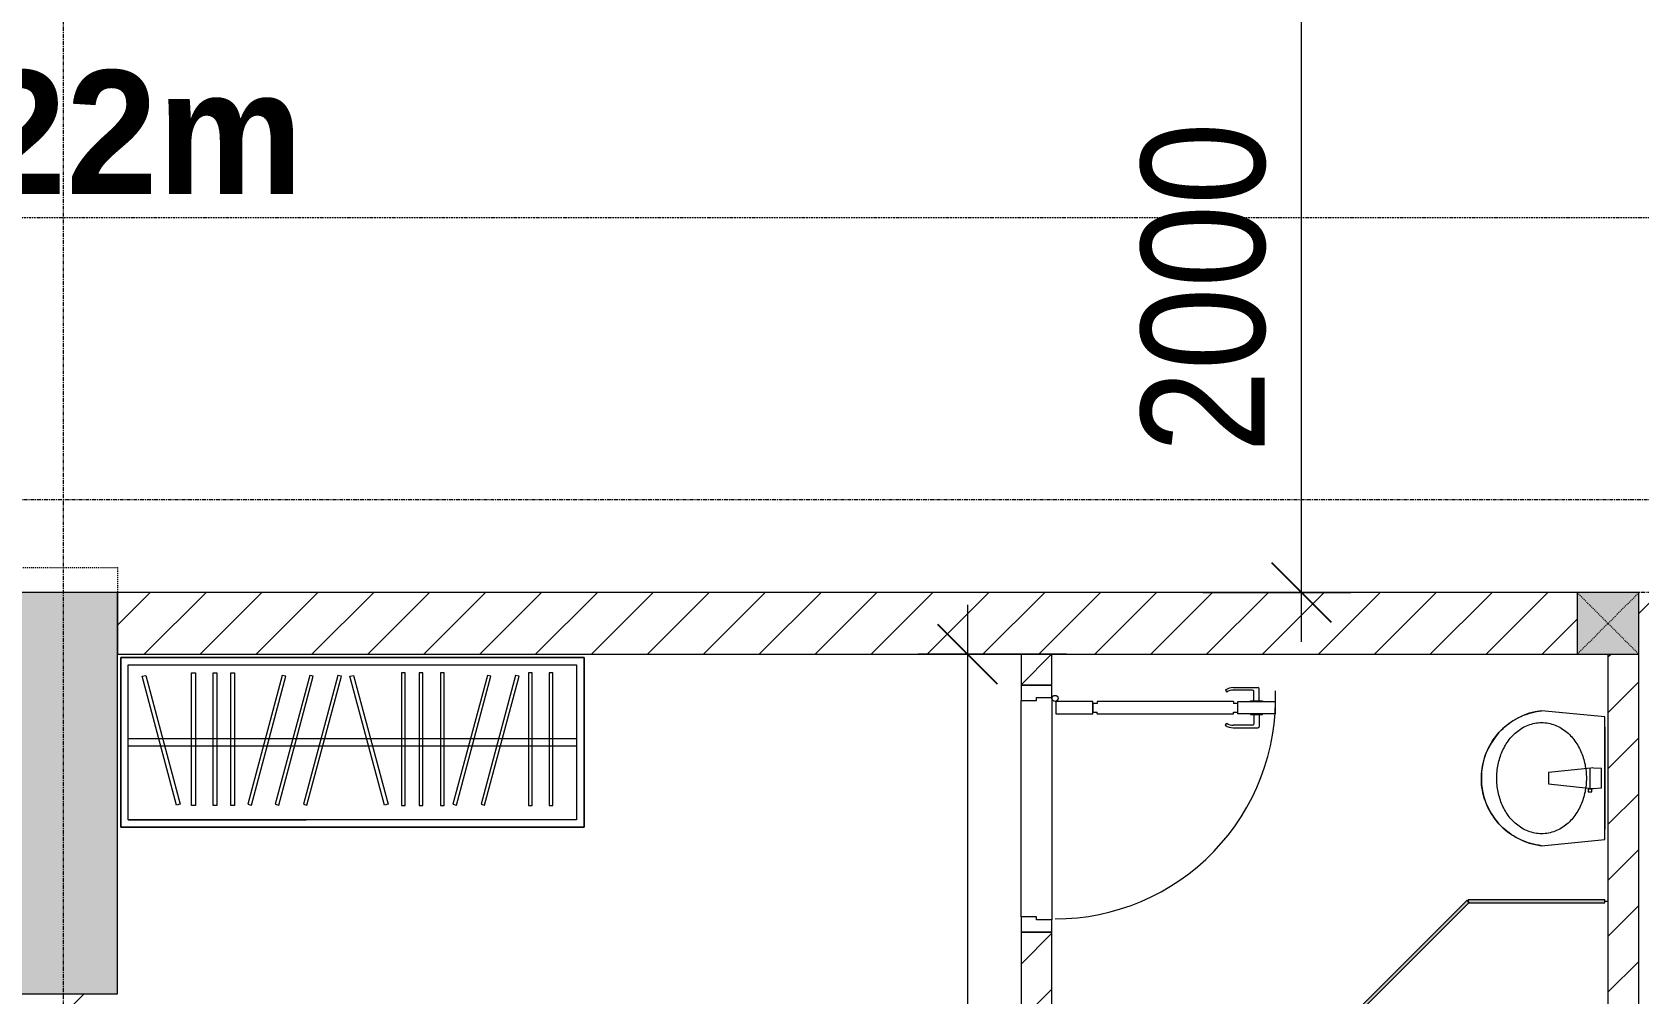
# Model space of a CAD drawing. Header units: millimetres. Extents: x 1591 to 240306, y -15958 to 82755.
# Drawn here: x 71852 to 77054, y 32237 to 35352 of the extents above; entities that cross this region are included whole.
import ezdxf

# ---------------------------------------------------------------- set-up
doc = ezdxf.new("R2010")
doc.units = ezdxf.units.MM
for name, pattern in [('Dash', [6, 3, -3]), ('Dash 1_8_', [6.35, 3.175, -3.175]), ('Dash Dot 3_16_', [7.9375, 4.7625, -1.5875, 0, -1.5875]), ('Grid Line', [22.225, 12.7, -3.175, 3.175, -3.175])]:
    doc.linetypes.add(name, pattern=pattern)
for name, color, linetype, lineweight in [('0-1', 7, 'Continuous', 5), ('A-ANNO-DIMS', 211, 'Continuous', 9), ('A-ANNO-DIMS-160', 211, 'Continuous', 9), ('A-AREA', 32, 'Dash 1_8_', 9), ('A-DETL-GENF-1', 9, 'Continuous', 9), ('A-DOOR-1', 254, 'Continuous', 9), ('A-DOOR-2', 9, 'Continuous', 9), ('A-FLOR-2', 9, 'Continuous', 9), ('A-GLAZ-CURT', 52, 'Continuous', 9), ('A-GLAZ-CURT-1', 254, 'Continuous', 9), ('A-GLAZ-CURT-2', 9, 'Continuous', 9), ('A-WALL-1', 253, 'Continuous', 18), ('A-WALL-2', 9, 'Continuous', 9), ('A-WALL-3', 113, 'Continuous', 18), ('A-WALL-PATT-1', 10, 'Continuous', 9), ('A-WALL-PATT-2', 111, 'Continuous', 9), ('G-ANNO-SYMB-1', 111, 'Dash Dot 3_16_', 18), ('G-ANNO-TEXT-2', 142, 'Continuous', 9), ('I-FURN-1', 254, 'Continuous', 9), ('P-SANR-FIXT-1', 254, 'Continuous', 9), ('S-COLS', 52, 'Continuous', 9), ('S-COLS-1', 52, 'Continuous', 5), ('S-COLS-2', 7, 'Continuous', 18), ('S-COLS-5', 52, 'Continuous', 18), ('S-COLS-HDLN', 52, 'Dash', 9), ('S-GRID-1', 1, 'Grid Line', 9)]:
    doc.layers.add(name, color=color, linetype=linetype, lineweight=lineweight)
doc.styles.add('Arial_7', font='arial_0.ttf', dxfattribs={"width": 0.95, "height": 400})
doc.styles.add('UTM Avo', font='UTM Avo.ttf', dxfattribs={"width": 0.9, "height": 400})
doc.dimstyles.new('1_Dim_chi_tiet_2_5', dxfattribs={"dimscale": 304.8, "dimtxt": 399.720379, "dimasz": 0.629921, "dimexe": 0.524934, "dimexo": 0.0625, "dimgap": 0.052493, "dimtad": 1, "dimdec": 0, "dimrnd": 5, "dimzin": 0, "dimdsep": 46, "dimtxsty": 'UTM Avo', "dimblk1": 'OBLIQUE', "dimblk2": 'OBLIQUE', "dimsah": 1, "dimcen": 0.09, "dimdle": 0.524934, "dimazin": 0, "dimtfac": 1, "dimtdec": 4, "dimtix": 1, "dimtmove": 0, "dimatfit": 3, "dimfxl": 1.049869, "dimfxlon": 1, "dimtvp": 1, "dimtolj": 1, "dimtzin": 0, "dimarcsym": 2})
doc.dimstyles.new('1_Dim_chi_tiet_2_5_1', dxfattribs={"dimscale": 304.8, "dimtxt": 399.720379, "dimasz": 0.629921, "dimexe": 0.524934, "dimexo": 0.0625, "dimgap": 0.052493, "dimtad": 1, "dimdec": 0, "dimrnd": 5, "dimzin": 0, "dimdsep": 46, "dimtxsty": 'UTM Avo', "dimblk1": 'OBLIQUE', "dimblk2": 'OBLIQUE', "dimsah": 1, "dimcen": 0.09, "dimdle": 0.524934, "dimazin": 0, "dimtfac": 1, "dimtdec": 4, "dimtix": 1, "dimtmove": 0, "dimatfit": 3, "dimfxl": 1.049869, "dimfxlon": 1, "dimtvp": 1, "dimtolj": 1, "dimtzin": 0, "dimarcsym": 2})
pattern_1 = [(45, (0, 0), (-90.50967, 90.50967), [])]
pattern_2 = [(45, (11001.35, 0), (-90.50967, 90.50967), [])]

# ---------------------------------------------------------------- blocks, each defined once
blk = doc.blocks.new('NCV_TKTC_KET CAU_rvt-1-TKCS_MB TẦNG 3-4')
at = {"layer": 'S-COLS-1'}
blk.add_hatch(color=256, dxfattribs=at).paths.add_polyline_path([(60777.6, 32236.9), (61127.6, 32236.9), (61127.6, 33536.9), (60777.6, 33536.9)])
at = {"layer": 'S-COLS-2'}
for p, q in [((61127.6, 33536.9), (60777.6, 33536.9)), ((61127.6, 32236.9), (61127.6, 33536.9)), ((60777.6, 32236.9), (61127.6, 32236.9))]:
    blk.add_line(p, q, dxfattribs=at)
blk = doc.blocks.new('DOOR_CW_01 CANH MO-PANEL KINH - DIG_02-800x2200-CỬA NHÔM KÍNH-V105-TKCS_MB TẦNG 3-4')
at = {"layer": 'A-DETL-GENF-1'}
for p, q in [((-349, 731.8), (-347, 731.8)), ((-349, 692.2), (-349, 731.8)), ((-347, 772), (-307, 772)), ((-347, 652), (-347, 772)), ((-347, 692.2), (-347, 731.8)), ((-307, 772), (-307, 652)), ((-307, 692.2), (-307, 731.8)), ((-305, 731.8), (-307, 731.8)), ((-305, 692.2), (-305, 731.8)), ((-392, 637), (-392, 716.5)), ((-349, 720.5), (-388, 720.5)), ((-384, 699.5), (-384, 637)), ((-349, 703.5), (-380, 703.5)), ((-347, 692.2), (-349, 692.2)), ((-307, 692.2), (-305, 692.2)), ((-305, 720.5), (-266, 720.5)), ((-305, 703.5), (-274, 703.5)), ((-270, 699.5), (-270, 637)), ((-262, 637), (-262, 716.5)), ((-307, 652), (-347, 652)), ((-347, 638), (-341, 638)), ((-347, 638), (-347, 196)), ((-313, 652), (-341, 652)), ((-341, 652), (-341, 638)), ((-313, 638), (-313, 652)), ((-307, 638), (-313, 638)), ((-307, 196), (-307, 638)), ((-383.9, 611.2), (-377.3, 615.8)), ((-270.1, 611.2), (-276.7, 615.8)), ((-347, 196), (-341, 196)), ((-307, 182), (-347, 182)), ((-347, 182), (-347, 62)), ((-341, 196), (-341, 182)), ((-341, 182), (-313, 182)), ((-307, 196), (-313, 196)), ((-313, 182), (-313, 196)), ((-307, 62), (-307, 182)), ((-347, 62), (-307, 62))]:
    blk.add_line(p, q, dxfattribs=at)
blk.add_circle((-357, 60), 10, dxfattribs=at)
for centre, radius, start, end in [((-357, 60), 714, 360, 92), ((-388, 716.5), 4, 90, 180), ((-380, 699.5), 4, 90, 180), ((-274, 699.5), 4, 0, 90), ((-266, 716.5), 4, 0, 90), ((-347, 637), 45, 180, 215), ((-347, 637), 37, 180, 215), ((-307, 637), 37, 325, 0), ((-307, 637), 45, 325, 0)]:
    blk.add_arc(centre, radius, start, end, dxfattribs=at)
at = {"layer": 'A-DOOR-2'}
for p, q in [((-360, 50), (-400, 50)), ((-400, 50), (-400, -50)), ((-360, 0), (-360, 50)), ((-350, 0), (-360, 0)), ((-357, 50), (-332, 50)), ((-350, -50), (-350, 0)), ((360, 0), (350, 0)), ((350, 0), (350, -50)), ((400, 50), (360, 50)), ((360, 50), (360, 0)), ((400, -50), (400, 50)), ((-400, -50), (-350, -50)), ((350, -50), (400, -50))]:
    blk.add_line(p, q, dxfattribs=at)
blk = doc.blocks.new('TU QUAN AO-SUITE ROOM_3 - TU QUAN AO-SUITE ROOM_3-885817-TKCS_MB TẦNG 3-4')
at = {"layer": 'I-FURN-1'}
for p, q in [((0, 0), (-550, 0)), ((-550, 0), (-550, -1500)), ((-550, -1500), (-550, 0)), ((-550, 0), (0, 0)), ((0, -1500), (0, 0)), ((0, 0), (0, -1500)), ((-550, -24), (-550, -576)), ((-526, -24), (-24, -24)), ((-526, -1476), (-526, -24)), ((-526, -24), (-526, -600)), ((-287, -24), (-287, -576)), ((-263, -24), (-263, -576)), ((-24, -24), (-24, -1476)), ((-478.3, -181.1), (-61.3, -69.4)), ((-58.2, -80.9), (-475.2, -192.7)), ((-61.3, -69.4), (-58.2, -80.9)), ((-475.2, -192.7), (-478.3, -181.1)), ((-480.1, -229.7), (-50.1, -229.7)), ((-480.1, -241.7), (-480.1, -229.7)), ((-50.1, -241.7), (-480.1, -241.7)), ((-50.1, -229.7), (-50.1, -241.7)), ((-480.1, -299.2), (-50.1, -299.2)), ((-480.1, -311.2), (-480.1, -299.2)), ((-50.1, -311.2), (-480.1, -311.2)), ((-50.1, -299.2), (-50.1, -311.2)), ((-480.1, -356.4), (-50.1, -356.4)), ((-480.1, -368.4), (-480.1, -356.4)), ((-50.1, -356.4), (-50.1, -368.4)), ((-50.1, -368.4), (-480.1, -368.4)), ((-475.2, -411.5), (-478.3, -423.1)), ((-58.2, -523.3), (-475.2, -411.5)), ((-478.3, -423.1), (-61.3, -534.9)), ((-475.2, -500.3), (-478.3, -511.9)), ((-478.3, -511.9), (-61.3, -623.6)), ((-58.2, -612.1), (-475.2, -500.3)), ((-61.3, -534.9), (-58.2, -523.3)), ((-526, -1476), (-526, -600)), ((-475.2, -591.5), (-478.3, -603.1)), ((-478.3, -603.1), (-61.3, -714.9)), ((-58.2, -703.3), (-475.2, -591.5)), ((-287, -576), (-287, -1476)), ((-263, -576), (-263, -1476)), ((-61.3, -623.6), (-58.2, -612.1)), ((-61.3, -714.9), (-58.2, -703.3)), ((-478.3, -853.9), (-61.3, -742.1)), ((-58.2, -753.7), (-475.2, -865.5)), ((-61.3, -742.1), (-58.2, -753.7)), ((-475.2, -865.5), (-478.3, -853.9)), ((-480.1, -908.6), (-480.1, -920.6)), ((-480.1, -908.6), (-480.1, -920.6)), ((-50.1, -908.6), (-480.1, -908.6)), ((-480.1, -920.6), (-50.1, -920.6)), ((-50.1, -920.6), (-50.1, -908.6)), ((-480.1, -965.8), (-480.1, -977.8)), ((-480.1, -965.8), (-480.1, -977.8)), ((-50.1, -965.8), (-480.1, -965.8)), ((-480.1, -977.8), (-50.1, -977.8)), ((-50.1, -977.8), (-50.1, -965.8)), ((-480.1, -1035.3), (-480.1, -1047.3)), ((-480.1, -1035.3), (-480.1, -1047.3)), ((-50.1, -1035.3), (-480.1, -1035.3)), ((-50.1, -1047.3), (-50.1, -1035.3)), ((-480.1, -1047.3), (-50.1, -1047.3)), ((-475.2, -1075.3), (-478.3, -1086.9)), ((-478.3, -1086.9), (-61.3, -1198.6)), ((-58.2, -1187.1), (-475.2, -1075.3)), ((-475.2, -1166.5), (-478.3, -1178.1)), ((-478.3, -1178.1), (-61.3, -1289.9)), ((-58.2, -1278.3), (-475.2, -1166.5)), ((-61.3, -1198.6), (-58.2, -1187.1)), ((-61.3, -1289.9), (-58.2, -1278.3)), ((-480.1, -1320.5), (-480.1, -1332.5)), ((-480.1, -1320.5), (-480.1, -1332.5)), ((-50.1, -1320.5), (-480.1, -1320.5)), ((-480.1, -1332.5), (-50.1, -1332.5)), ((-50.1, -1332.5), (-50.1, -1320.5)), ((-480.1, -1386.9), (-480.1, -1398.9)), ((-480.1, -1386.9), (-480.1, -1398.9)), ((-50.1, -1386.9), (-480.1, -1386.9)), ((-480.1, -1398.9), (-50.1, -1398.9)), ((-50.1, -1398.9), (-50.1, -1386.9)), ((-550, -1500), (0, -1500)), ((0, -1500), (-550, -1500)), ((-24, -1476), (-526, -1476))]:
    blk.add_line(p, q, dxfattribs=at)
blk = doc.blocks.new('bonruatreo - Chậu rửa-V107-TKCS_MB TẦNG 3-4')
at = {"layer": 'P-SANR-FIXT-1'}
for p, q in [((-218.6, 205), (-198.4, 0)), ((-18.5, 182.5), (-32.2, 52.9)), ((18.5, 182.5), (-18.5, 182.5)), ((33, 45.4), (18.5, 182.5)), ((198.4, 0), (218.6, 205)), ((-35.6, 54.2), (-44.7, 54.2)), ((-44.7, 54.2), (-44.7, 42.8)), ((-35.6, 52.9), (-35.6, 54.2)), ((-32.2, 52.9), (-35.6, 52.9)), ((-35.6, 44.2), (-35.6, 52.9)), ((-32.2, 52.9), (-33.1, 44.2)), ((-198.4, 0), (198.4, 0)), ((165, 0), (-165, 0)), ((-44.7, 42.8), (-35.6, 42.8)), ((-35.6, 42.8), (-35.6, 44.2)), ((-35.6, 44.2), (-33.1, 44.2)), ((-33, 37.3), (-31.4, 12.2)), ((32.7, 48.5), (-32.7, 48.5)), ((-30.2, 11), (30.2, 11)), ((31.4, 12.2), (33, 37.3))]:
    blk.add_line(p, q, dxfattribs=at)
at = {"layer": 'P-SANR-FIXT-1', "flags": 128}
blk.add_lwpolyline([(-218.6, 205), (-217.4, 213.7), (-215.9, 222.4), (-214, 231), (-211.8, 239.5), (-209.3, 247.9), (-206.4, 256.2), (-203.2, 264.4), (-199.6, 272.5), (-195.8, 280.4), (-191.6, 288.1), (-187.1, 295.7), (-182.3, 303.1), (-177.3, 310.3), (-171.9, 317.3), (-166.3, 324.1), (-160.4, 330.6), (-154.2, 336.9), (-147.8, 342.9), (-141.2, 348.7), (-134.3, 354.2), (-127.3, 359.4), (-120, 364.4), (-112.5, 369), (-104.9, 373.4), (-97.1, 377.4), (-89.1, 381.2), (-81, 384.6), (-72.7, 387.6), (-64.4, 390.4), (-55.9, 392.8), (-47.3, 394.8), (-38.7, 396.6), (-30, 397.9), (-21.3, 399), (-12.5, 399.6), (-3.7, 400), (5.1, 399.9), (13.9, 399.6), (22.6, 398.8), (31.4, 397.8), (40.1, 396.3), (48.7, 394.5), (57.2, 392.4), (65.7, 390), (74, 387.2), (82.2, 384.1), (90.3, 380.6), (98.3, 376.8), (106.1, 372.7), (113.7, 368.3), (121.1, 363.6), (128.4, 358.7), (135.4, 353.4), (142.2, 347.8), (148.8, 342), (155.2, 335.9), (161.3, 329.6), (167.2, 323), (172.8, 316.2), (178.1, 309.2), (183.1, 302), (187.8, 294.6), (192.2, 287), (196.4, 279.2), (200.2, 271.3), (203.7, 263.2), (206.8, 255), (209.7, 246.6), (212.2, 238.2), (214.3, 229.7), (216.1, 221.1), (217.6, 212.4), (218.6, 205)], dxfattribs=at)
at = {"layer": 'P-SANR-FIXT-1'}
for centre, radius, start, end in [((0, 180), 220, 6.525, 173.475), ((5.5, 41.4), 38.7, 175.8543, 186.034), ((-30.1, 12.3), 1.3, 183.5997, 268.7722), ((30.1, 12.3), 1.3, 271.2278, 356.4003), ((-5.5, 41.4), 38.7, 353.966, 6.034)]:
    blk.add_arc(centre, radius, start, end, dxfattribs=at)
for points in [[(-180, 205), (-180, 212.4), (-178.6, 227.3), (-172.4, 248.8), (-162.5, 268.9), (-149.4, 287), (-133.8, 303), (-116.1, 316.6), (-96.9, 327.9), (-76.5, 336.8), (-55.2, 343.5), (-33.3, 347.9), (-11.2, 350.1), (11.1, 350.1), (33.3, 347.9), (55.2, 343.5), (76.5, 336.8), (96.9, 327.9), (116.1, 316.6), (133.8, 302.9), (149.5, 287), (162.5, 268.8), (172.4, 248.8), (178.6, 227.3), (180, 212.4), (180, 205)], [(180, 205), (180, 197.6), (178.6, 182.7), (172.4, 161.2), (162.5, 141.2), (149.5, 123), (133.8, 107.1), (116.1, 93.4), (96.9, 82.1), (76.5, 73.2), (55.2, 66.5), (33.3, 62.1), (11.1, 59.9), (-11.2, 59.9), (-33.3, 62.1), (-55.2, 66.5), (-76.5, 73.2), (-96.9, 82.1), (-116.1, 93.4), (-133.8, 107), (-149.4, 123), (-162.5, 141.1), (-172.4, 161.2), (-178.6, 182.7), (-180, 197.6), (-180, 205)]]:
    blk.add_open_spline(points, degree=3, dxfattribs=at)
blk = doc.blocks.new('System Panel - Glazed-647900-TKCS_MB TẦNG 3-4')
at = {"layer": 'A-GLAZ-CURT'}
blk.add_hatch(color=256, dxfattribs=at).paths.add_polyline_path([(-221.3, 5), (-221.3, -5), (221.3, -5), (221.3, 5), (-65.6, 5)])
at = {"layer": 'A-GLAZ-CURT-2'}
for p, q in [((221.3, 5), (-221.3, 5)), ((-221.3, 5), (-221.3, -5)), ((221.3, -5), (221.3, 5)), ((-221.3, -5), (221.3, -5))]:
    blk.add_line(p, q, dxfattribs=at)
blk = doc.blocks.new('System Panel - Glazed-579379-TKCS_MB TẦNG 3-4')
at = {"layer": 'A-GLAZ-CURT'}
blk.add_hatch(color=256, dxfattribs=at).paths.add_polyline_path([(350.6, 5), (-350.6, 5), (-350.6, -5), (350.6, -5)])
at = {"layer": 'A-GLAZ-CURT-2'}
for p, q in [((350.6, 5), (-350.6, 5)), ((-350.6, 5), (-350.6, -5)), ((350.6, -5), (350.6, 5)), ((-350.6, -5), (350.6, -5))]:
    blk.add_line(p, q, dxfattribs=at)
blk = doc.blocks.new('NCV_TKTC_TANG 3 - 4_rvt-2-TKCS_MB TẦNG 3-4')
at = {"layer": 'A-WALL-PATT-1'}
h = blk.add_hatch(dxfattribs=at)
h.set_pattern_fill('FP_1', color=256, style=0, pattern_type=2)
h.set_pattern_definition(pattern_1)
h.paths.add_polyline_path([(64152.6, 31336.9), (64152.6, 32436.9), (64052.6, 32436.9), (64052.6, 31336.9)])
h.paths.add_polyline_path([(64152.6, 33236.9), (64152.6, 33336.9), (64052.6, 33336.9), (64052.6, 33236.9)])
h = blk.add_hatch(dxfattribs=at)
h.set_pattern_fill('FP_1', color=256, style=0, pattern_type=2)
h.set_pattern_definition(pattern_1)
h.paths.add_polyline_path([(66048.4, 28936.9), (66052.6, 28936.9), (66052.6, 31236.9), (65952.6, 31236.9), (65952.6, 28936.9)])
h.paths.add_polyline_path([(65957.3, 31336.9), (66052.6, 31336.9), (66052.6, 33336.5), (65952.6, 33336.5), (65952.6, 31336.9)])
at = {"layer": 'A-FLOR-2'}
for p, q in [((64052.6, 32486.9), (64052.6, 33186.9)), ((65942.6, 32536.9), (65952.6, 32536.9))]:
    blk.add_line(p, q, dxfattribs=at)
at = {"layer": 'A-WALL-1'}
for p, q in [((64052.6, 33336.9), (64052.6, 33236.9)), ((64152.6, 33336.9), (64052.6, 33336.9)), ((64152.6, 33236.9), (64152.6, 33336.9)), ((65952.6, 33336.5), (65952.6, 31336.9)), ((66052.6, 33336.5), (65952.6, 33336.5)), ((66052.6, 31336.9), (66052.6, 33336.5)), ((64052.6, 33236.9), (64152.6, 33236.9)), ((64052.6, 32436.9), (64052.6, 31336.9)), ((64152.6, 32436.9), (64052.6, 32436.9)), ((64152.6, 31336.9), (64152.6, 32436.9))]:
    blk.add_line(p, q, dxfattribs=at)
at = {"layer": 'A-WALL-2'}
for p, q in [((64052.6, 32486.9), (64052.6, 33186.9)), ((64152.6, 33196.9), (64152.6, 32476.9))]:
    blk.add_line(p, q, dxfattribs=at)
at = {"layer": 'A-DOOR-1', "rotation": 269.9999999999989}
blk.add_blockref('DOOR_CW_01 CANH MO-PANEL KINH - DIG_02-800x2200-CỬA NHÔM KÍNH-V105-TKCS_MB TẦNG 3-4', (64102.6, 32836.9), dxfattribs=at)
at = {"layer": 'A-GLAZ-CURT-1'}
for name, p, rotation in [('System Panel - Glazed-579379-TKCS_MB TẦNG 3-4', (65252.1, 32289), 225), ('System Panel - Glazed-647900-TKCS_MB TẦNG 3-4', (65721.3, 32536.9), 180)]:
    blk.add_blockref(name, p, dxfattribs=dict(at, rotation=rotation))
at = {"layer": 'I-FURN-1', "rotation": 89.9999999999998}
blk.add_blockref('TU QUAN AO-SUITE ROOM_3 - TU QUAN AO-SUITE ROOM_3-885817-TKCS_MB TẦNG 3-4', (61137.6, 33326.9), dxfattribs=at)
at = {"layer": 'P-SANR-FIXT-1', "rotation": 90.00000000000026}
blk.add_blockref('bonruatreo - Chậu rửa-V107-TKCS_MB TẦNG 3-4', (65942.6, 32935.6), dxfattribs=at)
blk = doc.blocks.new('G1_SOF - BO TRU - 200x200-3054293-TKCS_MB TẦNG 3-4')
at = {"layer": 'S-COLS'}
blk.add_hatch(color=256, dxfattribs=at).paths.add_polyline_path([(100, -100), (100, 100), (-100, 100), (-100, -100)])
at = {"layer": 'S-COLS-5'}
for p, q in [((100, 100), (-100, 100)), ((-100, 100), (-100, -100)), ((100, -100), (100, 100)), ((-100, -100), (100, -100))]:
    blk.add_line(p, q, dxfattribs=at)
at = {"layer": 'S-COLS-HDLN'}
for p, q in [((100, 100), (-100, -100)), ((-100, 100), (100, -100))]:
    blk.add_line(p, q, dxfattribs=at)
blk = doc.blocks.new('DIMBLOCK163-TKCS_MB TẦNG 3-4')
at = {"layer": 'A-ANNO-DIMS-160'}
for p, q in [((75962, 33376.9), (75962, 35697.4)), ((75642, 35537.4), (76122, 35537.4)), ((75962, 35537.4), (75642, 35537.4)), ((75642, 33536.9), (76122, 33536.9)), ((75962, 33536.9), (75642, 33536.9))]:
    blk.add_line(p, q, dxfattribs=at)
at = {"layer": 'A-ANNO-DIMS-160', "lineweight": 25}
for p, q in [((75962, 35537.4), (75866, 35633.4)), ((75962, 35537.4), (76058, 35441.4)), ((75962, 33536.9), (75866, 33632.9)), ((75962, 33536.9), (76058, 33440.9))]:
    blk.add_line(p, q, dxfattribs=at)
at = {"layer": 'A-ANNO-DIMS-160', "color": 0, "insert": (75442.4, 33989.4), "char_height": 400, "width": 1314.636, "attachment_point": 1, "rotation": 90, "line_spacing_factor": 1.110334, "style": 'UTM Avo'}
blk.add_mtext('2000', dxfattribs=at)
blk = doc.blocks.new('_Oblique')
at = {"color": 0, "linetype": 'ByBlock', "lineweight": -2}
blk.add_line((-0.5, -0.5), (0.5, 0.5), dxfattribs=at)
blk = doc.blocks.new('DIMBLOCK353-TKCS_MB TẦNG 3-4')
at = {"layer": 'A-ANNO-DIMS-160'}
for p, q in [((74880.6, 33496.9), (74880.6, 24576.9)), ((75200.6, 33336.9), (74720.6, 33336.9)), ((74880.6, 33336.9), (75200.6, 33336.9)), ((75200.6, 24736.9), (74720.6, 24736.9)), ((74880.6, 24736.9), (75200.6, 24736.9))]:
    blk.add_line(p, q, dxfattribs=at)
at = {"layer": 'A-ANNO-DIMS-160', "lineweight": 25}
for p, q in [((74880.6, 33336.9), (74784.6, 33432.9)), ((74880.6, 33336.9), (74976.6, 33240.9)), ((74880.6, 24736.9), (74784.6, 24832.9)), ((74880.6, 24736.9), (74976.6, 24640.9))]:
    blk.add_line(p, q, dxfattribs=at)
at = {"layer": 'A-ANNO-DIMS-160', "color": 0, "insert": (74360.9, 28489.2), "char_height": 400, "width": 1314.636, "attachment_point": 1, "rotation": 90, "line_spacing_factor": 1.110334, "style": 'UTM Avo'}
blk.add_mtext('8600', dxfattribs=at)

msp = doc.modelspace()

# ---------------------------------------------------------------- hatches: boundary and pattern name
at = {"layer": 'A-WALL-PATT-2'}
h = msp.add_hatch(dxfattribs=at)
h.set_pattern_fill('FP_1', color=256, style=0, pattern_type=2)
h.set_pattern_definition(pattern_2)
h.paths.add_polyline_path([(79978.9, 33336.9), (79978.9, 33536.9), (79828.9, 33536.9), (79828.9, 33336.9)])
h.paths.add_polyline_path([(78400.2, 33336.9), (78738.9, 33336.9), (78738.9, 33536.9), (77054.2, 33536.9), (77054.2, 33336.9)])
h.paths.add_polyline_path([(76788.2, 33336.9), (76854.2, 33336.9), (76854.2, 33536.9), (72128.9, 33536.9), (72128.9, 33336.9), (75176.2, 33336.9)])
h = msp.add_hatch(dxfattribs=at)
h.set_pattern_fill('FP_1', color=256, style=0, pattern_type=2)
h.set_pattern_definition(pattern_2)
h.paths.add_polyline_path([(72053.9, 25436.9), (72053.9, 28836.9), (71853.9, 28836.9), (71853.9, 25436.9), (71952.1, 25436.9)])
h.paths.add_polyline_path([(72053.9, 29036.9), (72053.9, 32236.9), (71853.9, 32236.9), (71853.9, 29036.9), (71952.1, 29036.9)])

# ---------------------------------------------------------------- linework, layer by layer
at = {"layer": 'A-AREA'}
for p, q in [((71778.9, 33618.4), (72128.9, 33618.4)), ((72128.9, 33618.4), (72128.9, 33536.9))]:
    msp.add_line(p, q, dxfattribs=at)
at = {"layer": 'A-WALL-3'}
for p, q in [((76854.2, 33536.9), (72128.9, 33536.9)), ((72128.9, 33536.9), (72128.9, 33336.9)), ((72128.9, 33336.9), (76854.2, 33336.9))]:
    msp.add_line(p, q, dxfattribs=at)
at = {"layer": 'G-ANNO-SYMB-1'}
msp.add_line((39749.2, 34751.5), (145928.2, 34751.5), dxfattribs=at)
at = {"layer": 'S-GRID-1'}
for p, q in [((71953.9, 19175.3), (71953.9, 76690.4)), ((139245.7, 33836.9), (45492.6, 33836.9)), ((137213.7, 33536.9), (47524.6, 33536.9))]:
    msp.add_line(p, q, dxfattribs=at)

# ---------------------------------------------------------------- block references
at = {"layer": '0-1'}
for name in ['NCV_TKTC_KET CAU_rvt-1-TKCS_MB TẦNG 3-4', 'NCV_TKTC_TANG 3 - 4_rvt-2-TKCS_MB TẦNG 3-4']:
    msp.add_blockref(name, (11001.4, 0), dxfattribs=at)
at = {"layer": 'S-COLS'}
msp.add_blockref('G1_SOF - BO TRU - 200x200-3054293-TKCS_MB TẦNG 3-4', (76954.2, 33436.9), dxfattribs=at)

# ---------------------------------------------------------------- texts
at = {"layer": 'G-ANNO-TEXT-2', "insert": (72198.7, 35028.4), "char_height": 400, "width": 1437.92, "attachment_point": 5, "line_spacing_factor": 0.936439, "style": 'Arial_7'}
msp.add_mtext('\\pt1824,3648,5472,7296,9120,10944,12768,14592,16416,18240,20064,21888,23712,25536,27360,29184,31008,32832,34656,36480,38304,40128,41952,43776,45600,47424,49248,51072,52896,54720,56544,58368;{\\fArial|b1|i0|c0|p34;22m}', dxfattribs=at)

# ---------------------------------------------------------------- dimensions: what is measured, and where the dimension line sits
at = {"layer": 'A-ANNO-DIMS'}
for base, p1, p2, dimstyle, override, picture, middle in [((75962.0274, 35537.3629), (75642.0274, 33536.936), (75642.0274, 35537.3629), '1_Dim_chi_tiet_2_5', {"dimpost": '<>', "dimfxl": 2000.426822}, 'DIMBLOCK163-TKCS_MB TẦNG 3-4', (75739.0353, 34537.1494)), ((74880.6, 24736.9), (75200.6, 33336.9), (75200.6, 24736.9), '1_Dim_chi_tiet_2_5_1', {"dimpost": '<>', "dimfxl": 8600}, 'DIMBLOCK353-TKCS_MB TẦNG 3-4', (74657.6, 29036.9))]:
    dim = msp.add_linear_dim(base=base, p1=p1, p2=p2, angle=90, dimstyle=dimstyle, override=override, dxfattribs=at)
    dim.commit()
    dim.dimension.update_dxf_attribs({"geometry": picture, "text_midpoint": middle})

doc.saveas('drawing.dxf')
